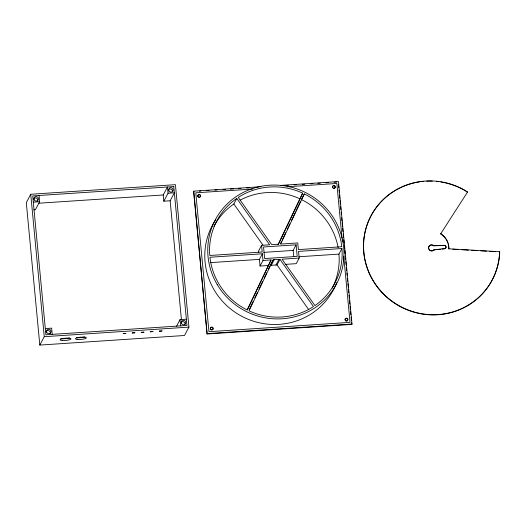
<?xml version="1.0" encoding="UTF-8"?>
<svg xmlns="http://www.w3.org/2000/svg" width="526" height="526" viewBox="0 0 526 526"><rect width="100%" height="100%" fill="white"/><g stroke="black" fill="none" stroke-linecap="round" stroke-linejoin="round"><path stroke-width="0.79" d="M499.47 254.715L499.7 251.717L448.875 248.798A17.332 16.793 27.9 0 0 440.755 233.682L440.65 233.879A17.332 16.793 27.9 0 1 445.318 238.193M499.7 251.717L499.575 254.518A68.558 66.434 27.9 0 1 416.743 312.687A68.558 66.434 27.9 0 1 368.115 222.15A68.558 66.434 27.9 0 1 465.162 190.432L467.489 192.148L465.056 190.629A68.558 66.434 27.9 0 0 445.792 182.969M247.213 309.742L271.094 259.929L263.013 260.462L260.054 266.051L268.135 265.518M278.024 244.616L302.68 193.16L299.761 191.872A66.743 64.678 27.9 0 0 240.915 195.771L238.265 197.428L271.745 244.656L278.53 244.209L302.68 193.16M271.094 259.929L247.378 310.051L244.537 308.584A66.743 64.678 27.9 0 1 210.354 260.363L209.959 257.26L262.375 253.788L263.013 260.462M249.574 309.025L253.072 301.628M254.821 297.926L257.273 292.752M259.022 289.05L262.52 281.653M264.276 277.958L266.721 272.777M268.47 269.075L269.871 266.117M280.45 243.762L281.495 241.552M282.192 240.073L285.684 232.702M287.426 229.02L289.865 223.859M291.608 220.177L295.099 212.806M295.796 211.334L300.326 201.747M273.185 259.791L249.035 310.833L251.954 312.122A66.743 64.678 27.9 0 0 310.8 308.223L313.45 306.573L279.97 259.344L273.185 259.791L270.226 265.38L277.011 264.926L279.97 259.344M304.33 193.949L280.621 244.071L297.742 242.933L298.38 249.613L341.755 246.74L341.361 243.637A66.743 64.678 27.9 0 0 307.177 195.409L304.33 193.949L301.372 199.538L304.219 200.998A66.743 64.678 27.9 0 1 338.133 247.634M30.738 194.252L26.3 202.635L39.818 345.076L184.501 335.496L188.939 327.113L175.421 184.672L30.738 194.252L44.256 336.693L39.818 345.076M39.042 195.494L39.634 201.721L35.413 209.71L33.828 209.815M163.816 201.202L163.224 194.975L167.452 186.986L168.044 193.22L163.816 201.202L170.141 200.787L174.369 192.805L168.044 193.22M260.824 186.717L193.798 191.155L193.588 191.556L207.106 333.997L351.789 324.417L351.999 324.016L338.474 181.575L280.443 185.422M213.898 226.384A66.743 64.678 27.9 0 1 231.295 205.824L233.827 204.009L236.785 198.42L269.654 244.794L261.573 245.326L258.614 250.915L258.759 252.401M176.585 326.173L180.043 319.637L186.368 319.216M207.106 333.997L193.798 191.155M260.054 266.051L259.417 259.377L262.375 253.788M271.265 265.308L274.224 259.719M275.966 264.999L278.925 259.41M293.732 256.596L293.146 250.422L296.105 244.833L263.552 246.99L264.65 258.562L297.203 256.405L296.105 244.833M299.182 258.069L282.054 259.2L314.929 305.573L317.461 303.758A66.743 64.678 27.9 0 0 342.124 251.638L341.926 248.522L298.551 251.395L299.182 258.069L296.223 263.657L285.625 264.361M332.268 288.084A66.743 64.678 27.9 0 0 339.165 257.227L338.968 254.111L341.926 248.522M428.71 248.976A3.064 2.965 27.9 0 1 433.503 245.76L444.26 245.32A1.69 1.637 27.9 0 1 446.087 246.852A1.69 1.637 27.9 0 1 444.575 248.614L434.009 249.778A3.064 2.965 27.9 0 1 429.722 250.06A3.064 2.965 27.9 0 1 429.328 245.846A3.064 2.965 27.9 0 1 433.608 245.557M429.078 249.672A3.064 2.965 27.9 0 0 433.904 249.975L434.009 249.778M448.875 248.798L448.77 248.995A17.332 16.793 27.9 0 0 448.126 243.834M440.65 233.879L467.601 191.951M236.785 198.42L234.254 200.235A66.743 64.678 27.9 0 0 209.591 252.362L209.789 255.478L262.211 252.007L261.573 245.326M433.904 249.975L435.528 249.797M437.152 249.62L440.407 249.258M442.031 249.081L444.47 248.811A1.69 1.637 27.9 0 0 445.982 247.056A1.69 1.637 27.9 0 0 444.154 245.517L433.503 245.76M33.309 202.142L39.634 201.721M199.308 191.175L200.945 191.07M206.665 190.688L209.118 190.53M214.838 190.149L217.291 189.985M223.011 189.61L225.463 189.445M230.368 189.123L233.636 188.906M238.541 188.578L240.993 188.413M246.72 188.038L249.166 187.874M254.893 187.499L257.345 187.335M285.953 185.441L288.406 185.277M294.126 184.896L296.579 184.738M302.299 184.356L304.751 184.192M310.471 183.817L312.924 183.653M317.829 183.331L320.281 183.166M326.008 182.785L328.454 182.627M334.181 182.246L336.633 182.081M38.911 203.207L163.224 194.975M252.855 189.038L195.777 192.818L208.96 331.696L350.02 322.359L343.741 256.182M287.097 186.769L336.837 183.475L342.031 238.212M263.848 252.362L293.146 250.422M210.275 262.632L259.417 259.377M298.86 256.767L338.968 254.111M45.308 328.559L51.64 328.139L52.232 334.372M44.256 336.693L188.939 327.113M207.316 333.596L351.999 324.016M452.866 249.232L458.606 249.561M461.887 249.751L468.442 250.126M471.723 250.317L477.463 250.646M480.738 250.836L486.478 251.165M489.759 251.356L495.499 251.684M299.721 198.749L296.802 197.46A66.743 64.678 27.9 0 0 240.06 200.182M233.827 204.009L262.941 245.083M277.011 264.926L308.604 309.498M338.501 184.416L338.81 187.67M339.04 190.116L339.27 192.555M339.5 195.001L339.809 198.256M340.046 200.695L340.355 203.95M340.585 206.396L340.894 209.65M341.124 212.09L341.354 214.536M341.663 217.79L341.972 221.045M342.13 222.676L342.518 226.745M342.669 228.369L342.978 231.624M343.208 234.07L343.517 237.325M343.754 239.764L344.063 243.019M344.293 245.464L344.602 248.719M344.754 250.35L345.063 253.604M345.299 256.044L345.608 259.298M345.838 261.744L346.147 264.999M346.378 267.438L346.687 270.699M346.917 273.139L347.153 275.578M347.462 278.833L347.693 281.279M347.923 283.718L348.232 286.972M348.462 289.418L348.771 292.673M349.008 295.112L349.317 298.373M349.547 300.813L349.856 304.067M350.086 306.507L350.395 309.768M350.553 311.392L350.862 314.647M351.092 317.093L351.401 320.347M351.631 322.786L351.789 324.417M342.189 239.843L342.347 241.48M170.141 200.787L181.444 319.861M180.043 319.637L180.635 325.87M498.3 263.007A68.558 66.434 27.9 0 1 399.944 306.441A68.558 66.434 27.9 0 1 382.461 200.413M382.954 199.919A68.558 66.434 27.9 0 1 399.444 188.209M400.076 187.9A68.558 66.434 27.9 0 1 419.57 181.865M420.978 181.667A68.558 66.434 27.9 0 1 423.805 181.365M426.645 181.174A68.558 66.434 27.9 0 1 432.346 181.154M436.619 181.444A68.558 66.434 27.9 0 1 438.75 181.687M440.873 181.996A68.558 66.434 27.9 0 1 445.095 182.805M499.417 255.412A68.558 66.434 27.9 0 1 498.438 262.323M445.93 239.06A17.332 16.793 27.9 0 1 447.81 242.834M336.712 282.607A68.571 66.447 27.9 0 1 242.23 316.534A68.571 66.447 27.9 0 1 215.811 219.631M344.99 319.94A1.374 1.328 27.9 0 1 346.108 318.526A1.374 1.328 27.9 0 1 347.66 319.532A1.374 1.328 27.9 0 1 346.825 321.116M346.121 321.162A1.374 1.328 27.9 0 1 345.779 321.051M210.505 329.519A1.374 1.328 27.9 0 1 210.926 327.599A1.374 1.328 27.9 0 1 212.846 328.231A1.374 1.328 27.9 0 1 212.09 330.039M211.386 330.085A1.374 1.328 27.9 0 1 211.044 329.973M197.75 196.553A1.374 1.328 27.9 0 1 198.9 194.784A1.374 1.328 27.9 0 1 200.367 196.382A1.374 1.328 27.9 0 1 198.453 197.322M332.478 187.631A1.374 1.328 27.9 0 1 333.629 185.869A1.374 1.328 27.9 0 1 335.101 187.46A1.374 1.328 27.9 0 1 333.188 188.4M84.877 336.91A5.484 1.144 -5.4 0 1 76.461 337.626M69.504 337.922A5.484 1.144 -5.4 0 1 60.7 338.56M181.312 322.129A2.288 2.216 27.9 0 1 184.922 324.72M46.025 331.761A2.288 2.216 27.9 0 1 50.332 333.096M50.259 333.438A2.288 2.216 27.9 0 1 50.134 333.76M168.636 189.564A2.288 2.216 27.9 0 1 172.41 191.845M33.579 198.861A2.288 2.216 27.9 0 1 36.715 198.269A2.288 2.216 27.9 0 1 37.399 201.366M150.258 331.774L152.967 331.551L150.258 331.774M159.306 331.176L162.008 330.953L159.306 331.176M123.169 333.537L125.846 333.379L123.169 333.537M141.251 332.34L143.927 332.182L141.251 332.34M132.217 332.938L134.886 332.78L132.217 332.938M173.777 186.572L32.717 195.909L45.9 334.792L186.96 325.449L173.777 186.572M217.192 284.494A68.571 66.447 27.9 0 0 335.161 286.42A68.571 66.447 27.9 0 0 275.216 185.086A68.571 66.447 27.9 0 0 217.192 284.494M197.96 196.159A1.374 1.328 27.9 0 0 200.288 196.606A1.374 1.328 27.9 0 0 199.466 194.41A1.374 1.328 27.9 0 0 197.96 196.159M210.551 328.803A1.374 1.328 27.9 0 0 212.879 329.25A1.374 1.328 27.9 0 0 212.057 327.06A1.374 1.328 27.9 0 0 210.551 328.803M345.286 319.88A1.374 1.328 27.9 0 0 347.607 320.334A1.374 1.328 27.9 0 0 346.792 318.138A1.374 1.328 27.9 0 0 345.286 319.88M332.688 187.236A1.374 1.328 27.9 0 0 335.016 187.683A1.374 1.328 27.9 0 0 334.201 185.487A1.374 1.328 27.9 0 0 332.688 187.236M62.416 340.552A5.484 1.144 -5.4 0 0 70.99 338.935A5.484 1.144 -5.4 0 0 63.245 338.494A5.484 1.144 -5.4 0 0 62.416 340.552M77.789 339.533A5.484 1.144 -5.4 0 0 86.363 337.916A5.484 1.144 -5.4 0 0 78.617 337.475A5.484 1.144 -5.4 0 0 77.789 339.533M181.523 323.589A2.288 2.216 27.9 0 0 185.454 323.733A2.288 2.216 27.9 0 0 183.528 320.314A2.288 2.216 27.9 0 0 181.523 323.589M46.722 332.386A2.288 2.216 27.9 0 0 50.647 332.767A2.288 2.216 27.9 0 0 48.931 329.243A2.288 2.216 27.9 0 0 46.722 332.386M168.931 190.945A2.288 2.216 27.9 0 0 172.863 191.076A2.288 2.216 27.9 0 0 170.93 187.664A2.288 2.216 27.9 0 0 168.931 190.945M34.157 199.788A2.288 2.216 27.9 0 0 38.089 200.071A2.288 2.216 27.9 0 0 36.281 196.593A2.288 2.216 27.9 0 0 34.157 199.788"/></g></svg>
